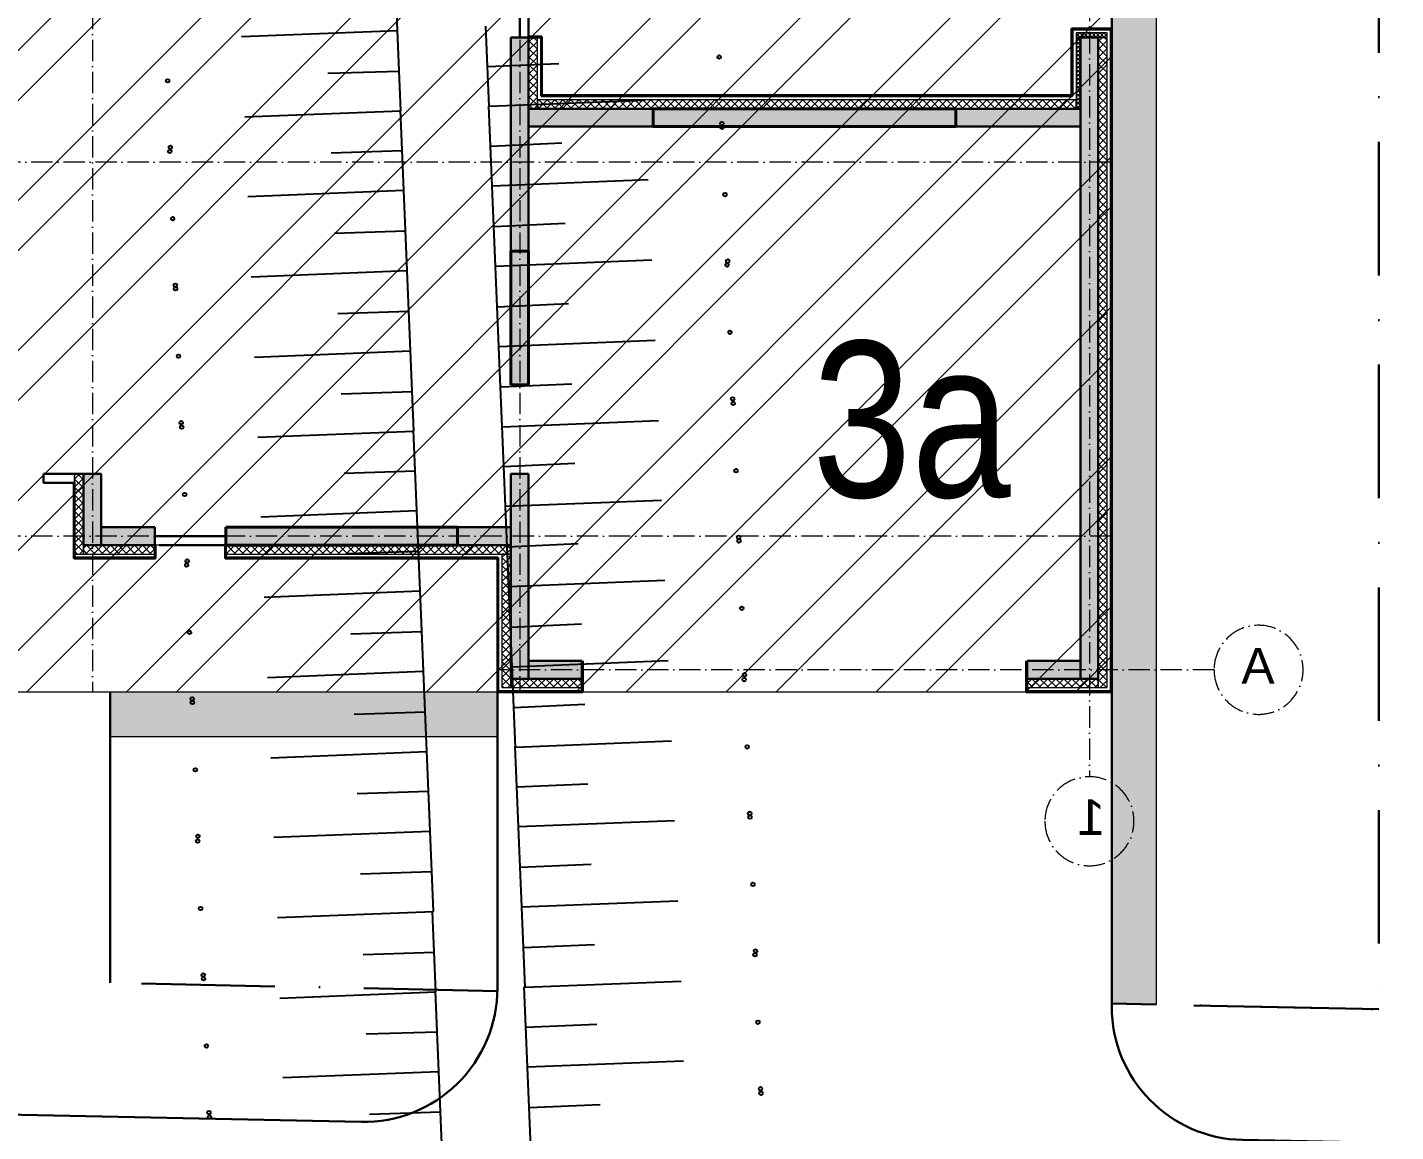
# Model space of a CAD drawing. Header units: millimetres. Extents: x 1353783 to 6492029790, y -7276956 to -512500.
# Drawn here: x 9987326 to 9990400, y -2856705 to -2854225 of the extents above; entities that cross this region are included whole.
import ezdxf

# ---------------------------------------------------------------- set-up
doc = ezdxf.new("R2010")
doc.units = ezdxf.units.MM
for name, pattern in [('( Dashed )', [0.75, 0.5, -0.25]), ('482 Границы районов', [5, 3, -1, 0, -1]), ('ACAD_ISO10W100', [18, 12, -3, 0, -3]), ('CONTI', [0]), ('осевая', [50.8, 31.75, -6.35, 6.35, -6.35])]:
    doc.linetypes.add(name, pattern=pattern)
doc.layers.get('0').update_dxf_attribs({"lineweight": 5})
for name, color, linetype, lineweight in [('!A-DIAFRAGM типовой', 142, 'Continuous', 0), ('7земля', 7, 'Continuous', 30), ('DIAFRAGM', 46, 'Continuous', 30), ('G-ANNO-SCHD', 231, 'Continuous', 9), ('Hatch', 254, 'Continuous', 5), ('INSULATION', 81, 'Continuous', 5), ('А_Шахта', 190, 'Continuous', 20), ('Ар-окна', 5, 'Continuous', 9), ('ГП-Граница учасика ИЖС', 3, 'Continuous', 5), ('ГП-Тратуар', 3, 'Continuous', 5), ('ГР.УЧ', 12, 'ограждение1', 40), ('оси', 231, 'осевая', 9)]:
    doc.layers.add(name, color=color, linetype=linetype, lineweight=lineweight)
for name, color, linetype in [('SIT_LРЕЛЬЕФ', 7, 'CONTI'), ('Заливка', 7, 'Continuous'), ('РЕЛЬЕФ', 7, 'CONTI')]:
    doc.layers.add(name, color=color, linetype=linetype)
doc.styles.add('GOST Common', font='', dxfattribs={"height": 3})
doc.styles.add('основной', font='Arial Narrow.ttf', dxfattribs={"height": 1.5})
doc.styles.get('GOST Common').set_extended_font_data('GOST Common')
doc.linetypes.add('ограждение1', pattern='A,6.35,-2.54,[133,ltypeshp.shx,S=2.54,R=0,X=-2.54,Y=0],-2.54,25.4', length=36.83)

# ---------------------------------------------------------------- blocks, each defined once
blk = doc.blocks.new('амвамвам')
at = {"lineweight": 30, "ltscale": 100, "true_color": 0x939598}
h = blk.add_hatch(color=252, dxfattribs=at)
h.dxf.hatch_style = 1
h.paths.add_polyline_path([(9893780, -3682972), (9893780, -3683472), (9898130, -3683472), (9898130, -3682972)], flags=17)
h.paths.add_polyline_path([(9890980, -3682972), (9890980, -3683472), (9879530, -3683472), (9879530, -3668572), (9905030, -3668572), (9905530, -3668572), (9905530, -3686481), (9905030, -3686470), (9905030, -3669072), (9880030, -3669072), (9880030, -3682972)])
at = {"color": 251, "lineweight": 15, "ltscale": 100, "true_color": 0x636466}
for points in [[(9890980, -3682972), (9890980, -3683472), (9879530, -3683472), (9879530, -3668572), (9905030, -3668572), (9905530, -3668572), (9905530, -3686481), (9905030, -3686470), (9905030, -3669072), (9880030, -3669072), (9880030, -3682972)], [(9893780, -3682972), (9893780, -3683472), (9898130, -3683472), (9898130, -3682972)]]:
    blk.add_lwpolyline(points, close=True, dxfattribs=at)
blk = doc.blocks.new('ТИП-3')
at = {"layer": '!A-DIAFRAGM типовой', "lineweight": 0, "ltscale": 100, "true_color": 0x000000}
h = blk.add_hatch(color=18, dxfattribs=at)
h.dxf.hatch_style = 1
h.paths.add_polyline_path([(10363114, -2882181), (10363314, -2882181), (10363314, -2874981), (10363114, -2874981)])
h = blk.add_hatch(color=18, dxfattribs=at)
h.dxf.hatch_style = 1
h.paths.add_polyline_path([(10369714, -2874981), (10369514, -2874981), (10369514, -2877381), (10369714, -2877381)])
h = blk.add_hatch(color=18, dxfattribs=at)
h.dxf.hatch_style = 1
h.paths.add_polyline_path([(10363314, -2875781), (10363314, -2875981), (10364714, -2875981), (10364714, -2875781)])
h = blk.add_hatch(color=18, dxfattribs=at)
h.dxf.hatch_style = 1
h.paths.add_polyline_path([(10368114, -2875781), (10368114, -2875981), (10369514, -2875981), (10369514, -2875781)])
h = blk.add_hatch(color=18, dxfattribs=at)
h.dxf.hatch_style = 1
h.paths.add_polyline_path([(10369514, -2879881), (10369714, -2879881), (10369714, -2882181), (10369514, -2882181)])
h = blk.add_hatch(color=18, dxfattribs=at)
h.dxf.hatch_style = 1
h.paths.add_polyline_path([(10374314, -2879881), (10374514, -2879881), (10374514, -2880681), (10374314, -2880681)])
h = blk.add_hatch(color=18, dxfattribs=at)
h.dxf.hatch_style = 1
h.paths.add_polyline_path([(10369714, -2880681), (10369714, -2880481), (10370314, -2880481), (10370314, -2880681)])
h = blk.add_hatch(color=18, dxfattribs=at)
h.dxf.hatch_style = 1
h.paths.add_polyline_path([(10373714, -2880681), (10373714, -2880481), (10374314, -2880481), (10374314, -2880681)])
h = blk.add_hatch(color=18, dxfattribs=at)
h.dxf.hatch_style = 1
h.paths.add_polyline_path([(10363314, -2881981), (10363314, -2882181), (10363914, -2882181), (10363914, -2881981)])
h = blk.add_hatch(color=18, dxfattribs=at)
h.dxf.hatch_style = 1
h.paths.add_polyline_path([(10368914, -2881981), (10368914, -2882181), (10369514, -2882181), (10369514, -2881981)])
at = {"layer": 'Hatch', "lineweight": 40, "ltscale": 0.5, "true_color": 0x000000}
for points in [[(10368114, -2875981), (10368114, -2875781), (10364714, -2875781), (10364714, -2875981)], [(10369714, -2878881), (10369514, -2878881), (10369514, -2877381), (10369714, -2877381)], [(10370314, -2880681), (10370314, -2880481), (10372914, -2880481), (10372914, -2880681)]]:
    blk.add_hatch(color=18, dxfattribs=at).paths.add_polyline_path(points)
at = {"layer": '7земля', "color": 18, "linetype": '( Dashed )', "lineweight": 30, "ltscale": 700, "true_color": 0x000000}
blk.add_line((10362964, -2871581), (10362964, -2874881), dxfattribs=at)
at = {"layer": '7земля', "color": 18, "lineweight": 30, "ltscale": 100, "true_color": 0x000000}
for p, q in [((10369514, -2874931), (10369514, -2874031)), ((10369614, -2874031), (10369614, -2874931)), ((10362964, -2882331), (10362964, -2874881)), ((10362964, -2874881), (10363414, -2874881)), ((10362974, -2882321), (10362974, -2874891)), ((10362974, -2874891), (10363404, -2874891)), ((10363404, -2874891), (10363404, -2875641)), ((10363414, -2874881), (10363414, -2875631)), ((10369364, -2875631), (10369364, -2874971)), ((10369364, -2874971), (10369514, -2874971)), ((10369374, -2875641), (10369374, -2874981)), ((10369374, -2874981), (10369514, -2874981)), ((10369514, -2874931), (10369514, -2874981)), ((10369614, -2874981), (10369614, -2874931)), ((10363404, -2875641), (10369374, -2875641)), ((10363414, -2875631), (10369364, -2875631)), ((10374514, -2879881), (10374614, -2879881)), ((10374614, -2879881), (10374664, -2879881)), ((10374614, -2879981), (10374614, -2880821)), ((10374664, -2879981), (10374614, -2879981)), ((10374624, -2879981), (10374624, -2880831)), ((10374914, -2879881), (10374664, -2879881)), ((10374664, -2879981), (10374914, -2879981)), ((10374964, -2879881), (10374914, -2879881)), ((10374914, -2879981), (10374964, -2879981)), ((10374964, -2879979), (10374964, -2879879)), ((10374964, -2879981), (10374964, -2879881)), ((10372914, -2880581), (10372964, -2880581)), ((10373714, -2880581), (10372964, -2880581)), ((10372964, -2880681), (10372914, -2880681)), ((10372914, -2880681), (10372914, -2880821)), ((10372924, -2880681), (10372924, -2880831)), ((10372964, -2880681), (10373664, -2880681)), ((10373704, -2880831), (10373704, -2880681)), ((10373714, -2880821), (10373714, -2880681)), ((10372914, -2880821), (10369854, -2880821)), ((10369854, -2880821), (10369854, -2882321)), ((10372924, -2880831), (10369864, -2880831)), ((10369864, -2880831), (10369864, -2882331)), ((10374624, -2880831), (10373704, -2880831)), ((10374614, -2880821), (10373714, -2880821)), ((10363914, -2881981), (10363914, -2882321)), ((10363924, -2881981), (10363924, -2882331)), ((10368904, -2882331), (10368904, -2881981)), ((10368914, -2882321), (10368914, -2881981)), ((10363924, -2882331), (10362964, -2882331)), ((10363914, -2882321), (10362974, -2882321)), ((10369864, -2882331), (10368904, -2882331)), ((10369854, -2882321), (10368914, -2882321))]:
    blk.add_line(p, q, dxfattribs=at)
at = {"layer": '7земля', "color": 18, "linetype": '( Dashed )', "lineweight": 20, "ltscale": 700, "true_color": 0x000000}
blk.add_line((10369864, -2882331), (10387514, -2882331), dxfattribs=at)
at = {"layer": 'DIAFRAGM', "color": 18, "ltscale": 0.5, "true_color": 0x000000}
for p, q in [((10363314, -2874981), (10363114, -2874981)), ((10363114, -2874981), (10363114, -2882181)), ((10363314, -2882181), (10363314, -2874981)), ((10369714, -2874981), (10369514, -2874981)), ((10369514, -2874981), (10369514, -2877381)), ((10369714, -2877381), (10369714, -2874981)), ((10363314, -2875781), (10363314, -2875981)), ((10364714, -2875781), (10363314, -2875781)), ((10364714, -2875981), (10364714, -2875781)), ((10368114, -2875781), (10368114, -2875981)), ((10369514, -2875781), (10368114, -2875781)), ((10369514, -2875981), (10369514, -2875781)), ((10363314, -2875981), (10364714, -2875981)), ((10368114, -2875981), (10369514, -2875981)), ((10369714, -2876481), (10369714, -2876281)), ((10369514, -2877381), (10369714, -2877381)), ((10369514, -2879881), (10369714, -2879881)), ((10369514, -2882181), (10369514, -2879881)), ((10369714, -2879881), (10369714, -2882181)), ((10374314, -2879881), (10374514, -2879881)), ((10374314, -2880681), (10374314, -2879881)), ((10374514, -2879881), (10374514, -2880681)), ((10369714, -2880681), (10369714, -2880481)), ((10369714, -2880481), (10370314, -2880481)), ((10370314, -2880481), (10370314, -2880681)), ((10373714, -2880681), (10373714, -2880481)), ((10373714, -2880481), (10374314, -2880481)), ((10374314, -2880481), (10374314, -2880681)), ((10370314, -2880681), (10369714, -2880681)), ((10374314, -2880681), (10373714, -2880681)), ((10374514, -2880681), (10374314, -2880681)), ((10363314, -2881981), (10363314, -2882181)), ((10363914, -2881981), (10363314, -2881981)), ((10363914, -2882181), (10363914, -2881981)), ((10368914, -2881981), (10368914, -2882181)), ((10369514, -2881981), (10368914, -2881981)), ((10369514, -2882181), (10369514, -2881981)), ((10363114, -2882181), (10363314, -2882181)), ((10363314, -2882181), (10363914, -2882181)), ((10368914, -2882181), (10369514, -2882181)), ((10369714, -2882181), (10369514, -2882181))]:
    blk.add_line(p, q, dxfattribs=at)
at = {"layer": 'Hatch', "color": 18, "lineweight": 40, "ltscale": 0.5, "true_color": 0x000000}
for p, q in [((10368114, -2875781), (10364714, -2875781)), ((10364714, -2875781), (10364714, -2875981)), ((10368114, -2875981), (10368114, -2875781)), ((10364714, -2875981), (10368114, -2875981)), ((10369514, -2878881), (10369514, -2877381)), ((10369514, -2877381), (10369714, -2877381)), ((10369714, -2877381), (10369714, -2878881)), ((10369714, -2878781), (10369714, -2878681)), ((10369714, -2878881), (10369514, -2878881)), ((10370314, -2880681), (10370314, -2880481)), ((10370314, -2880481), (10372914, -2880481)), ((10372914, -2880481), (10372914, -2880681)), ((10372914, -2880681), (10370314, -2880681))]:
    blk.add_line(p, q, dxfattribs=at)
at = {"layer": 'INSULATION', "color": 18, "linetype": 'Continuous', "ltscale": 0.5, "true_color": 0x000000}
for p, q in [((10363014, -2874968), (10363051, -2874931)), ((10363014, -2874939), (10363056, -2874981)), ((10363014, -2875016), (10363050, -2874981)), ((10363014, -2875106), (10363114, -2875006)), ((10363114, -2875116), (10363014, -2875016)), ((10363046, -2874981), (10363096, -2874931)), ((10363051, -2874931), (10363101, -2874981)), ((10363114, -2875027), (10363069, -2874981)), ((10363091, -2874981), (10363141, -2874931)), ((10363096, -2874931), (10363146, -2874981)), ((10363136, -2874981), (10363186, -2874931)), ((10363141, -2874931), (10363191, -2874981)), ((10363181, -2874981), (10363231, -2874931)), ((10363186, -2874931), (10363236, -2874981)), ((10363226, -2874981), (10363276, -2874931)), ((10363231, -2874931), (10363281, -2874981)), ((10363271, -2874981), (10363321, -2874931)), ((10363276, -2874931), (10363326, -2874981)), ((10363362, -2874981), (10363314, -2875028)), ((10363317, -2874981), (10363314, -2874983)), ((10363314, -2875018), (10363364, -2875068)), ((10363364, -2875023), (10363314, -2875073)), ((10363314, -2875063), (10363364, -2875113)), ((10363364, -2875068), (10363314, -2875118)), ((10363316, -2874981), (10363364, -2874932)), ((10363321, -2874931), (10363364, -2874974)), ((10363322, -2874981), (10363364, -2875023)), ((10363361, -2874981), (10363364, -2874977)), ((10369414, -2875025), (10369458, -2874981)), ((10369414, -2875114), (10369514, -2875014)), ((10369514, -2875125), (10369414, -2875025)), ((10369514, -2875035), (10369460, -2874981)), ((10363014, -2875196), (10363114, -2875096)), ((10363114, -2875206), (10363014, -2875106)), ((10363014, -2875286), (10363114, -2875186)), ((10363114, -2875296), (10363014, -2875196)), ((10363314, -2875108), (10363364, -2875158)), ((10363364, -2875113), (10363314, -2875163)), ((10363314, -2875153), (10363364, -2875203)), ((10363364, -2875158), (10363314, -2875208)), ((10363314, -2875198), (10363364, -2875248)), ((10363364, -2875203), (10363314, -2875253)), ((10369414, -2875204), (10369514, -2875104)), ((10369514, -2875214), (10369414, -2875114)), ((10369414, -2875294), (10369514, -2875194)), ((10369514, -2875304), (10369414, -2875204)), ((10363014, -2875376), (10363114, -2875276)), ((10363114, -2875386), (10363014, -2875286)), ((10363014, -2875465), (10363114, -2875365)), ((10363114, -2875476), (10363014, -2875376)), ((10363314, -2875242), (10363364, -2875292)), ((10363364, -2875248), (10363314, -2875298)), ((10363314, -2875287), (10363364, -2875337)), ((10363364, -2875292), (10363314, -2875342)), ((10363314, -2875332), (10363364, -2875382)), ((10363364, -2875337), (10363314, -2875387)), ((10363314, -2875377), (10363364, -2875427)), ((10369414, -2875384), (10369514, -2875284)), ((10369514, -2875394), (10369414, -2875294)), ((10369414, -2875474), (10369514, -2875374)), ((10363014, -2875555), (10363114, -2875455)), ((10363114, -2875565), (10363014, -2875465)), ((10363364, -2875382), (10363314, -2875432)), ((10363314, -2875422), (10363364, -2875472)), ((10363364, -2875427), (10363314, -2875477)), ((10363314, -2875467), (10363364, -2875517)), ((10363364, -2875472), (10363314, -2875522)), ((10363314, -2875512), (10363364, -2875562)), ((10363364, -2875517), (10363314, -2875567)), ((10369514, -2875484), (10369414, -2875384)), ((10369414, -2875563), (10369514, -2875463)), ((10369514, -2875574), (10369414, -2875474)), ((10363014, -2875645), (10363114, -2875545)), ((10363114, -2875655), (10363014, -2875555)), ((10363014, -2875735), (10363114, -2875635)), ((10363114, -2875745), (10363014, -2875645)), ((10363314, -2875557), (10363364, -2875607)), ((10363364, -2875562), (10363314, -2875612)), ((10363314, -2875602), (10363364, -2875652)), ((10363364, -2875607), (10363314, -2875657)), ((10363314, -2875647), (10363364, -2875697)), ((10363364, -2875652), (10363314, -2875702)), ((10363364, -2875697), (10363380, -2875681)), ((10363370, -2875781), (10363470, -2875681)), ((10363380, -2875681), (10363480, -2875781)), ((10363460, -2875781), (10363560, -2875681)), ((10363470, -2875681), (10363570, -2875781)), ((10363550, -2875781), (10363650, -2875681)), ((10363560, -2875681), (10363660, -2875781)), ((10363640, -2875781), (10363740, -2875681)), ((10363650, -2875681), (10363750, -2875781)), ((10363729, -2875781), (10363829, -2875681)), ((10363740, -2875681), (10363840, -2875781)), ((10363819, -2875781), (10363919, -2875681)), ((10363829, -2875681), (10363929, -2875781)), ((10363909, -2875781), (10364009, -2875681)), ((10363919, -2875681), (10364019, -2875781)), ((10363999, -2875781), (10364099, -2875681)), ((10364009, -2875681), (10364109, -2875781)), ((10364089, -2875781), (10364189, -2875681)), ((10364099, -2875681), (10364199, -2875781)), ((10364178, -2875781), (10364278, -2875681)), ((10364189, -2875681), (10364289, -2875781)), ((10364268, -2875781), (10364368, -2875681)), ((10364278, -2875681), (10364378, -2875781)), ((10364358, -2875781), (10364458, -2875681)), ((10364368, -2875681), (10364468, -2875781)), ((10364448, -2875781), (10364548, -2875681)), ((10364458, -2875681), (10364558, -2875781)), ((10364538, -2875781), (10364638, -2875681)), ((10364548, -2875681), (10364648, -2875781)), ((10364627, -2875781), (10364727, -2875681)), ((10364638, -2875681), (10364738, -2875781)), ((10364717, -2875781), (10364817, -2875681)), ((10364727, -2875681), (10364827, -2875781)), ((10364807, -2875781), (10364907, -2875681)), ((10364817, -2875681), (10364917, -2875781)), ((10364897, -2875781), (10364997, -2875681)), ((10364907, -2875681), (10365007, -2875781)), ((10364987, -2875781), (10365087, -2875681)), ((10364997, -2875681), (10365097, -2875781)), ((10365077, -2875781), (10365177, -2875681)), ((10365087, -2875681), (10365187, -2875781)), ((10365166, -2875781), (10365266, -2875681)), ((10365177, -2875681), (10365277, -2875781)), ((10365256, -2875781), (10365356, -2875681)), ((10365266, -2875681), (10365366, -2875781)), ((10365346, -2875781), (10365446, -2875681)), ((10365356, -2875681), (10365456, -2875781)), ((10365436, -2875781), (10365536, -2875681)), ((10365446, -2875681), (10365546, -2875781)), ((10365526, -2875781), (10365626, -2875681)), ((10365536, -2875681), (10365636, -2875781)), ((10365615, -2875781), (10365715, -2875681)), ((10365626, -2875681), (10365726, -2875781)), ((10365705, -2875781), (10365805, -2875681)), ((10365715, -2875681), (10365815, -2875781)), ((10365795, -2875781), (10365895, -2875681)), ((10365805, -2875681), (10365905, -2875781)), ((10365885, -2875781), (10365985, -2875681)), ((10365895, -2875681), (10365995, -2875781)), ((10365975, -2875781), (10366075, -2875681)), ((10365985, -2875681), (10366085, -2875781)), ((10366064, -2875781), (10366164, -2875681)), ((10366075, -2875681), (10366175, -2875781)), ((10366154, -2875781), (10366254, -2875681)), ((10366164, -2875681), (10366264, -2875781)), ((10366244, -2875781), (10366344, -2875681)), ((10366254, -2875681), (10366354, -2875781)), ((10366334, -2875781), (10366434, -2875681)), ((10366344, -2875681), (10366444, -2875781)), ((10366424, -2875781), (10366524, -2875681)), ((10366434, -2875681), (10366534, -2875781)), ((10366513, -2875781), (10366613, -2875681)), ((10366524, -2875681), (10366624, -2875781)), ((10366603, -2875781), (10366703, -2875681)), ((10366613, -2875681), (10366713, -2875781)), ((10366693, -2875781), (10366793, -2875681)), ((10366703, -2875681), (10366803, -2875781)), ((10366783, -2875781), (10366883, -2875681)), ((10366793, -2875681), (10366893, -2875781)), ((10366873, -2875781), (10366973, -2875681)), ((10366883, -2875681), (10366983, -2875781)), ((10366962, -2875781), (10367062, -2875681)), ((10366973, -2875681), (10367073, -2875781)), ((10367052, -2875781), (10367152, -2875681)), ((10367062, -2875681), (10367162, -2875781)), ((10367142, -2875781), (10367242, -2875681)), ((10367152, -2875681), (10367252, -2875781)), ((10367232, -2875781), (10367332, -2875681)), ((10367242, -2875681), (10367342, -2875781)), ((10367322, -2875781), (10367422, -2875681)), ((10367332, -2875681), (10367432, -2875781)), ((10367411, -2875781), (10367511, -2875681)), ((10367422, -2875681), (10367522, -2875781)), ((10367501, -2875781), (10367601, -2875681)), ((10367511, -2875681), (10367611, -2875781)), ((10367591, -2875781), (10367691, -2875681)), ((10367601, -2875681), (10367701, -2875781)), ((10367681, -2875781), (10367781, -2875681)), ((10367691, -2875681), (10367791, -2875781)), ((10367771, -2875781), (10367871, -2875681)), ((10367781, -2875681), (10367881, -2875781)), ((10367860, -2875781), (10367960, -2875681)), ((10367871, -2875681), (10367971, -2875781)), ((10367950, -2875781), (10368050, -2875681)), ((10367960, -2875681), (10368060, -2875781)), ((10368040, -2875781), (10368140, -2875681)), ((10368050, -2875681), (10368150, -2875781)), ((10368130, -2875781), (10368230, -2875681)), ((10368140, -2875681), (10368240, -2875781)), ((10368220, -2875781), (10368320, -2875681)), ((10368230, -2875681), (10368330, -2875781)), ((10368309, -2875781), (10368409, -2875681)), ((10368320, -2875681), (10368420, -2875781)), ((10368399, -2875781), (10368499, -2875681)), ((10368409, -2875681), (10368509, -2875781)), ((10368489, -2875781), (10368589, -2875681)), ((10368499, -2875681), (10368599, -2875781)), ((10368579, -2875781), (10368679, -2875681)), ((10368589, -2875681), (10368689, -2875781)), ((10368669, -2875781), (10368769, -2875681)), ((10368679, -2875681), (10368779, -2875781)), ((10368758, -2875781), (10368858, -2875681)), ((10368769, -2875681), (10368869, -2875781)), ((10368848, -2875781), (10368948, -2875681)), ((10368858, -2875681), (10368958, -2875781)), ((10368938, -2875781), (10369038, -2875681)), ((10368948, -2875681), (10369048, -2875781)), ((10369028, -2875781), (10369128, -2875681)), ((10369038, -2875681), (10369138, -2875781)), ((10369118, -2875781), (10369218, -2875681)), ((10369128, -2875681), (10369228, -2875781)), ((10369207, -2875781), (10369307, -2875681)), ((10369218, -2875681), (10369318, -2875781)), ((10369297, -2875781), (10369397, -2875681)), ((10369307, -2875681), (10369407, -2875781)), ((10369397, -2875681), (10369414, -2875698)), ((10369414, -2875653), (10369514, -2875553)), ((10369514, -2875663), (10369414, -2875563)), ((10369414, -2875743), (10369514, -2875643)), ((10369514, -2875753), (10369414, -2875653)), ((10363014, -2875825), (10363114, -2875725)), ((10363114, -2875835), (10363014, -2875735)), ((10363014, -2875914), (10363114, -2875814)), ((10363114, -2875925), (10363014, -2875825)), ((10363314, -2875691), (10363364, -2875741)), ((10363364, -2875697), (10363314, -2875747)), ((10363314, -2875736), (10363359, -2875781)), ((10363364, -2875741), (10363325, -2875781)), ((10363364, -2875755), (10363391, -2875781)), ((10369387, -2875781), (10369414, -2875754)), ((10369452, -2875781), (10369414, -2875743)), ((10369466, -2875781), (10369514, -2875733)), ((10363014, -2876004), (10363114, -2875904)), ((10363114, -2876014), (10363014, -2875914)), ((10363014, -2876094), (10363114, -2875994)), ((10363114, -2876104), (10363014, -2876004)), ((10363014, -2876184), (10363114, -2876084)), ((10363114, -2876194), (10363014, -2876094)), ((10363014, -2876274), (10363114, -2876174)), ((10363114, -2876284), (10363014, -2876184)), ((10363014, -2876363), (10363114, -2876263)), ((10363114, -2876374), (10363014, -2876274)), ((10363014, -2876453), (10363114, -2876353)), ((10363114, -2876463), (10363014, -2876363)), ((10363014, -2876543), (10363114, -2876443)), ((10363114, -2876553), (10363014, -2876453)), ((10363014, -2876633), (10363114, -2876533)), ((10363114, -2876643), (10363014, -2876543)), ((10363014, -2876723), (10363114, -2876623)), ((10363114, -2876733), (10363014, -2876633)), ((10363014, -2876812), (10363114, -2876712)), ((10363114, -2876823), (10363014, -2876723)), ((10363014, -2876902), (10363114, -2876802)), ((10363114, -2876912), (10363014, -2876812)), ((10363014, -2876992), (10363114, -2876892)), ((10363114, -2877002), (10363014, -2876902)), ((10363014, -2877082), (10363114, -2876982)), ((10363114, -2877092), (10363014, -2876992)), ((10363014, -2877172), (10363114, -2877072)), ((10363114, -2877182), (10363014, -2877082)), ((10363014, -2877261), (10363114, -2877161)), ((10363114, -2877272), (10363014, -2877172)), ((10363014, -2877351), (10363114, -2877251)), ((10363114, -2877361), (10363014, -2877261)), ((10363014, -2877441), (10363114, -2877341)), ((10363114, -2877451), (10363014, -2877351)), ((10363014, -2877531), (10363114, -2877431)), ((10363114, -2877541), (10363014, -2877441)), ((10363014, -2877621), (10363114, -2877521)), ((10363114, -2877631), (10363014, -2877531)), ((10363014, -2877711), (10363114, -2877611)), ((10363114, -2877721), (10363014, -2877621)), ((10363014, -2877800), (10363114, -2877700)), ((10363114, -2877811), (10363014, -2877711)), ((10363014, -2877890), (10363114, -2877790)), ((10363114, -2877900), (10363014, -2877800)), ((10363014, -2877980), (10363114, -2877880)), ((10363114, -2877990), (10363014, -2877890)), ((10363014, -2878070), (10363114, -2877970)), ((10363114, -2878080), (10363014, -2877980)), ((10363014, -2878160), (10363114, -2878060)), ((10363114, -2878170), (10363014, -2878070)), ((10363014, -2878249), (10363114, -2878149)), ((10363114, -2878260), (10363014, -2878160)), ((10363014, -2878339), (10363114, -2878239)), ((10363114, -2878349), (10363014, -2878249)), ((10363014, -2878429), (10363114, -2878329)), ((10363114, -2878439), (10363014, -2878339)), ((10363014, -2878519), (10363114, -2878419)), ((10363114, -2878529), (10363014, -2878429)), ((10363014, -2878609), (10363114, -2878509)), ((10363114, -2878619), (10363014, -2878519)), ((10363014, -2878698), (10363114, -2878598)), ((10363114, -2878709), (10363014, -2878609)), ((10363014, -2878788), (10363114, -2878688)), ((10363114, -2878798), (10363014, -2878698)), ((10363014, -2878878), (10363114, -2878778)), ((10363114, -2878888), (10363014, -2878788)), ((10363014, -2878968), (10363114, -2878868)), ((10363114, -2878978), (10363014, -2878878)), ((10363014, -2879058), (10363114, -2878958)), ((10363114, -2879068), (10363014, -2878968)), ((10363014, -2879147), (10363114, -2879047)), ((10363114, -2879158), (10363014, -2879058)), ((10363014, -2879237), (10363114, -2879137)), ((10363114, -2879247), (10363014, -2879147)), ((10363014, -2879327), (10363114, -2879227)), ((10363114, -2879337), (10363014, -2879237)), ((10363014, -2879417), (10363114, -2879317)), ((10363114, -2879427), (10363014, -2879327)), ((10363014, -2879507), (10363114, -2879407)), ((10363114, -2879517), (10363014, -2879417)), ((10363014, -2879596), (10363114, -2879496)), ((10363114, -2879607), (10363014, -2879507)), ((10363014, -2879686), (10363114, -2879586)), ((10363114, -2879696), (10363014, -2879596)), ((10363014, -2879776), (10363114, -2879676)), ((10363114, -2879786), (10363014, -2879686)), ((10363014, -2879866), (10363114, -2879766)), ((10363114, -2879876), (10363014, -2879776)), ((10363014, -2879956), (10363114, -2879856)), ((10363114, -2879966), (10363014, -2879866)), ((10363014, -2880045), (10363114, -2879945)), ((10363114, -2880056), (10363014, -2879956)), ((10374582, -2879881), (10374514, -2879949)), ((10374514, -2879929), (10374614, -2880029)), ((10374614, -2879939), (10374514, -2880039)), ((10374556, -2879881), (10374614, -2879939)), ((10363014, -2880135), (10363114, -2880035)), ((10363114, -2880145), (10363014, -2880045)), ((10363014, -2880225), (10363114, -2880125)), ((10363114, -2880235), (10363014, -2880135)), ((10374514, -2880018), (10374614, -2880118)), ((10374614, -2880029), (10374514, -2880129)), ((10374514, -2880108), (10374614, -2880208)), ((10374614, -2880118), (10374514, -2880218)), ((10363014, -2880315), (10363114, -2880215)), ((10363114, -2880325), (10363014, -2880225)), ((10374514, -2880198), (10374614, -2880298)), ((10374614, -2880208), (10374514, -2880308)), ((10374514, -2880288), (10374614, -2880388)), ((10363014, -2880405), (10363114, -2880305)), ((10363114, -2880415), (10363014, -2880315)), ((10363014, -2880494), (10363114, -2880394)), ((10363114, -2880505), (10363014, -2880405)), ((10374614, -2880298), (10374514, -2880398)), ((10374514, -2880378), (10374614, -2880478)), ((10374614, -2880388), (10374514, -2880488)), ((10363014, -2880584), (10363114, -2880484)), ((10363114, -2880594), (10363014, -2880494)), ((10363014, -2880674), (10363114, -2880574)), ((10363114, -2880684), (10363014, -2880584)), ((10374514, -2880468), (10374614, -2880568)), ((10374614, -2880478), (10374514, -2880578)), ((10374514, -2880557), (10374614, -2880657)), ((10374614, -2880568), (10374514, -2880668)), ((10363014, -2880764), (10363114, -2880664)), ((10363114, -2880774), (10363014, -2880674)), ((10363014, -2880854), (10363114, -2880754)), ((10369714, -2880727), (10369760, -2880681)), ((10369714, -2880725), (10369770, -2880781)), ((10369750, -2880781), (10369850, -2880681)), ((10369760, -2880681), (10369860, -2880781)), ((10369840, -2880781), (10369940, -2880681)), ((10369850, -2880681), (10369950, -2880781)), ((10369929, -2880781), (10370029, -2880681)), ((10369940, -2880681), (10370040, -2880781)), ((10370019, -2880781), (10370119, -2880681)), ((10370029, -2880681), (10370129, -2880781)), ((10370109, -2880781), (10370209, -2880681)), ((10370119, -2880681), (10370219, -2880781)), ((10370199, -2880781), (10370299, -2880681)), ((10370209, -2880681), (10370309, -2880781)), ((10370289, -2880781), (10370389, -2880681)), ((10370299, -2880681), (10370399, -2880781)), ((10370378, -2880781), (10370478, -2880681)), ((10370389, -2880681), (10370489, -2880781)), ((10370468, -2880781), (10370568, -2880681)), ((10370478, -2880681), (10370578, -2880781)), ((10370558, -2880781), (10370658, -2880681)), ((10370568, -2880681), (10370668, -2880781)), ((10370648, -2880781), (10370748, -2880681)), ((10370658, -2880681), (10370758, -2880781)), ((10370738, -2880781), (10370838, -2880681)), ((10370748, -2880681), (10370848, -2880781)), ((10370827, -2880781), (10370927, -2880681)), ((10370838, -2880681), (10370938, -2880781)), ((10370917, -2880781), (10371017, -2880681)), ((10370927, -2880681), (10371027, -2880781)), ((10371007, -2880781), (10371107, -2880681)), ((10371017, -2880681), (10371117, -2880781)), ((10371097, -2880781), (10371197, -2880681)), ((10371107, -2880681), (10371207, -2880781)), ((10371187, -2880781), (10371287, -2880681)), ((10371197, -2880681), (10371297, -2880781)), ((10371277, -2880781), (10371377, -2880681)), ((10371287, -2880681), (10371387, -2880781)), ((10371366, -2880781), (10371466, -2880681)), ((10371377, -2880681), (10371477, -2880781)), ((10371456, -2880781), (10371556, -2880681)), ((10371466, -2880681), (10371566, -2880781)), ((10371546, -2880781), (10371646, -2880681)), ((10371556, -2880681), (10371656, -2880781)), ((10371636, -2880781), (10371736, -2880681)), ((10371646, -2880681), (10371746, -2880781)), ((10371726, -2880781), (10371826, -2880681)), ((10371736, -2880681), (10371836, -2880781)), ((10371815, -2880781), (10371915, -2880681)), ((10371826, -2880681), (10371926, -2880781)), ((10371905, -2880781), (10372005, -2880681)), ((10371915, -2880681), (10372015, -2880781)), ((10371995, -2880781), (10372095, -2880681)), ((10372005, -2880681), (10372105, -2880781)), ((10372085, -2880781), (10372185, -2880681)), ((10372095, -2880681), (10372195, -2880781)), ((10372175, -2880781), (10372275, -2880681)), ((10372185, -2880681), (10372285, -2880781)), ((10372264, -2880781), (10372364, -2880681)), ((10372275, -2880681), (10372375, -2880781)), ((10372354, -2880781), (10372454, -2880681)), ((10372364, -2880681), (10372464, -2880781)), ((10372444, -2880781), (10372544, -2880681)), ((10372454, -2880681), (10372554, -2880781)), ((10372534, -2880781), (10372634, -2880681)), ((10372544, -2880681), (10372644, -2880781)), ((10372624, -2880781), (10372724, -2880681)), ((10372634, -2880681), (10372734, -2880781)), ((10372713, -2880781), (10372813, -2880681)), ((10372724, -2880681), (10372824, -2880781)), ((10372803, -2880781), (10372903, -2880681)), ((10372813, -2880681), (10372913, -2880781)), ((10372903, -2880681), (10372914, -2880692)), ((10373714, -2880729), (10373762, -2880681)), ((10373714, -2880723), (10373773, -2880781)), ((10373752, -2880781), (10373852, -2880681)), ((10373762, -2880681), (10373862, -2880781)), ((10373842, -2880781), (10373942, -2880681)), ((10373852, -2880681), (10373952, -2880781)), ((10373932, -2880781), (10374032, -2880681)), ((10373942, -2880681), (10374042, -2880781)), ((10374022, -2880781), (10374122, -2880681)), ((10374032, -2880681), (10374132, -2880781)), ((10374111, -2880781), (10374211, -2880681)), ((10374122, -2880681), (10374222, -2880781)), ((10374201, -2880781), (10374301, -2880681)), ((10374211, -2880681), (10374311, -2880781)), ((10374291, -2880781), (10374391, -2880681)), ((10374301, -2880681), (10374401, -2880781)), ((10374381, -2880781), (10374481, -2880681)), ((10374391, -2880681), (10374491, -2880781)), ((10374471, -2880781), (10374514, -2880737)), ((10374481, -2880681), (10374514, -2880714)), ((10374514, -2880647), (10374614, -2880747)), ((10374614, -2880657), (10374514, -2880757)), ((10374514, -2880737), (10374558, -2880781)), ((10374614, -2880747), (10374580, -2880781)), ((10363114, -2880864), (10363014, -2880764)), ((10363014, -2880943), (10363114, -2880843)), ((10363114, -2880954), (10363014, -2880854)), ((10369764, -2880781), (10369714, -2880831)), ((10369714, -2880811), (10369814, -2880911)), ((10369814, -2880821), (10369714, -2880921)), ((10369714, -2880900), (10369814, -2881000)), ((10369814, -2880911), (10369714, -2881011)), ((10369775, -2880781), (10369814, -2880821)), ((10372893, -2880781), (10372914, -2880760)), ((10363014, -2881033), (10363114, -2880933)), ((10363114, -2881043), (10363014, -2880943)), ((10363014, -2881123), (10363114, -2881023)), ((10363114, -2881133), (10363014, -2881033)), ((10369714, -2880990), (10369814, -2881090)), ((10369814, -2881000), (10369714, -2881100)), ((10363014, -2881213), (10363114, -2881113)), ((10363114, -2881223), (10363014, -2881123)), ((10363014, -2881303), (10363114, -2881203)), ((10363114, -2881313), (10363014, -2881213)), ((10369714, -2881080), (10369814, -2881180)), ((10369814, -2881090), (10369714, -2881190)), ((10369714, -2881170), (10369814, -2881270)), ((10369814, -2881180), (10369714, -2881280)), ((10363014, -2881392), (10363114, -2881292)), ((10363114, -2881403), (10363014, -2881303)), ((10369714, -2881260), (10369814, -2881360)), ((10369814, -2881270), (10369714, -2881370)), ((10369714, -2881349), (10369814, -2881449)), ((10369814, -2881360), (10369714, -2881460)), ((10363014, -2881482), (10363114, -2881382)), ((10363114, -2881492), (10363014, -2881392)), ((10363014, -2881572), (10363114, -2881472)), ((10363114, -2881582), (10363014, -2881482)), ((10369714, -2881439), (10369814, -2881539)), ((10369814, -2881449), (10369714, -2881549)), ((10363014, -2881662), (10363114, -2881562)), ((10363114, -2881672), (10363014, -2881572)), ((10363014, -2881752), (10363114, -2881652)), ((10363114, -2881762), (10363014, -2881662)), ((10369714, -2881529), (10369814, -2881629)), ((10369814, -2881539), (10369714, -2881639)), ((10369714, -2881619), (10369814, -2881719)), ((10369814, -2881629), (10369714, -2881729)), ((10363014, -2881841), (10363114, -2881741)), ((10363114, -2881852), (10363014, -2881752)), ((10363014, -2881931), (10363114, -2881831)), ((10369714, -2881709), (10369814, -2881809)), ((10369814, -2881719), (10369714, -2881819)), ((10369714, -2881798), (10369814, -2881898)), ((10369814, -2881809), (10369714, -2881909)), ((10363114, -2881941), (10363014, -2881841)), ((10363014, -2882021), (10363114, -2881921)), ((10363114, -2882031), (10363014, -2881931)), ((10369714, -2881888), (10369814, -2881988)), ((10369814, -2881898), (10369714, -2881998)), ((10369714, -2881978), (10369814, -2882078)), ((10369814, -2881988), (10369714, -2882088)), ((10363014, -2882111), (10363114, -2882011)), ((10363114, -2882121), (10363014, -2882021)), ((10363014, -2882201), (10363114, -2882101)), ((10363114, -2882211), (10363014, -2882111)), ((10369714, -2882068), (10369814, -2882168)), ((10369814, -2882078), (10369714, -2882178)), ((10363095, -2882281), (10363014, -2882201)), ((10363024, -2882281), (10363114, -2882190)), ((10363113, -2882281), (10363114, -2882280)), ((10363114, -2882209), (10363142, -2882181)), ((10363114, -2882243), (10363152, -2882281)), ((10363132, -2882281), (10363232, -2882181)), ((10363142, -2882181), (10363242, -2882281)), ((10363222, -2882281), (10363322, -2882181)), ((10363232, -2882181), (10363332, -2882281)), ((10363311, -2882281), (10363411, -2882181)), ((10363322, -2882181), (10363422, -2882281)), ((10363401, -2882281), (10363501, -2882181)), ((10363411, -2882181), (10363511, -2882281)), ((10363491, -2882281), (10363591, -2882181)), ((10363501, -2882181), (10363601, -2882281)), ((10363581, -2882281), (10363681, -2882181)), ((10363591, -2882181), (10363691, -2882281)), ((10363671, -2882281), (10363771, -2882181)), ((10363681, -2882181), (10363781, -2882281)), ((10363760, -2882281), (10363860, -2882181)), ((10363771, -2882181), (10363871, -2882281)), ((10363850, -2882281), (10363914, -2882217)), ((10363860, -2882181), (10363914, -2882235)), ((10368914, -2882229), (10368962, -2882181)), ((10368914, -2882223), (10368973, -2882281)), ((10368952, -2882281), (10369052, -2882181)), ((10368962, -2882181), (10369062, -2882281)), ((10369042, -2882281), (10369142, -2882181)), ((10369052, -2882181), (10369152, -2882281)), ((10369132, -2882281), (10369232, -2882181)), ((10369142, -2882181), (10369242, -2882281)), ((10369222, -2882281), (10369322, -2882181)), ((10369232, -2882181), (10369332, -2882281)), ((10369311, -2882281), (10369411, -2882181)), ((10369322, -2882181), (10369422, -2882281)), ((10369401, -2882281), (10369501, -2882181)), ((10369411, -2882181), (10369511, -2882281)), ((10369491, -2882281), (10369591, -2882181)), ((10369501, -2882181), (10369601, -2882281)), ((10369581, -2882281), (10369681, -2882181)), ((10369591, -2882181), (10369691, -2882281)), ((10369671, -2882281), (10369714, -2882237)), ((10369681, -2882181), (10369714, -2882215)), ((10369714, -2882158), (10369814, -2882258)), ((10369814, -2882168), (10369714, -2882268)), ((10369714, -2882247), (10369748, -2882281)), ((10369814, -2882258), (10369791, -2882281))]:
    blk.add_line(p, q, dxfattribs=at)
at = {"layer": 'INSULATION', "color": 18, "ltscale": 0.5, "true_color": 0x000000}
for p, q in [((10363014, -2874981), (10363014, -2874931)), ((10363014, -2874931), (10363364, -2874931)), ((10363014, -2874981), (10363114, -2874981)), ((10363014, -2882281), (10363014, -2874981)), ((10363364, -2874981), (10363014, -2874981)), ((10363114, -2874981), (10363114, -2882281)), ((10363314, -2875781), (10363314, -2874981)), ((10363314, -2874981), (10363364, -2874981)), ((10363364, -2874931), (10363364, -2874981)), ((10363364, -2874981), (10363364, -2875781)), ((10369414, -2874981), (10369514, -2874981)), ((10369414, -2875781), (10369414, -2874981)), ((10369514, -2874981), (10369514, -2875781)), ((10363364, -2875781), (10363364, -2875681)), ((10363364, -2875681), (10369414, -2875681)), ((10369414, -2875681), (10369414, -2875781)), ((10363364, -2875781), (10363314, -2875781)), ((10369414, -2875781), (10363364, -2875781)), ((10369514, -2875781), (10369414, -2875781)), ((10374514, -2880781), (10374514, -2879881)), ((10374614, -2879881), (10374614, -2880781)), ((10369714, -2880781), (10369714, -2880681)), ((10369714, -2880681), (10372914, -2880681)), ((10372914, -2880681), (10372914, -2880781)), ((10373714, -2880781), (10373714, -2880681)), ((10373714, -2880681), (10374514, -2880681)), ((10374514, -2880681), (10374514, -2880781)), ((10372914, -2880781), (10369714, -2880781)), ((10369714, -2882281), (10369714, -2880781)), ((10369714, -2880781), (10369814, -2880781)), ((10369814, -2880781), (10369814, -2882281)), ((10374514, -2880781), (10373714, -2880781)), ((10374614, -2880781), (10374514, -2880781)), ((10363114, -2882281), (10363014, -2882281)), ((10363114, -2882281), (10363114, -2882181)), ((10363114, -2882181), (10363914, -2882181)), ((10363914, -2882281), (10363114, -2882281)), ((10363914, -2882181), (10363914, -2882281)), ((10368914, -2882281), (10368914, -2882181)), ((10368914, -2882181), (10369714, -2882181)), ((10369714, -2882281), (10368914, -2882281)), ((10369714, -2882181), (10369714, -2882281)), ((10369814, -2882281), (10369714, -2882281))]:
    blk.add_line(p, q, dxfattribs=at)
at = {"layer": 'А_Шахта', "color": 18, "lineweight": 5, "true_color": 0x000000}
blk.add_line((10369514, -2878881), (10369614, -2878881), dxfattribs=at)
at = {"layer": 'Ар-окна', "color": 18, "lineweight": 5, "true_color": 0x000000}
for p, q in [((10369514, -2874981), (10369614, -2874981)), ((10374614, -2879981), (10374614, -2879881)), ((10372914, -2880681), (10372914, -2880581)), ((10373714, -2880681), (10373714, -2880581)), ((10373664, -2880681), (10373714, -2880681))]:
    blk.add_line(p, q, dxfattribs=at)
at = {"layer": 'оси', "color": 251, "linetype": 'ACAD_ISO10W100', "lineweight": 13, "ltscale": 20, "true_color": 0x636466}
for p, q in [((10363214, -2868431), (10363214, -2883281)), ((10369614, -2870681), (10369614, -2882331)), ((10374414, -2870681), (10374414, -2882331)), ((10362964, -2876381), (10387814, -2876381)), ((10362964, -2880581), (10387814, -2880581)), ((10361814, -2882081), (10369864, -2882081))]:
    blk.add_line(p, q, dxfattribs=at)
for centre in [(10361314, -2882081), (10363214, -2883781)]:
    blk.add_circle(centre, 500, dxfattribs=at)
at = {"layer": 'оси', "color": 251, "linetype": 'ACAD_ISO10W100', "lineweight": 13, "ltscale": 20, "true_color": 0x636466, "char_height": 400, "width": 158.4, "attachment_point": 2, "line_spacing_factor": 1.016949, "style": 'GOST Common'}
for s, insert in [('{\\fArial|b0|i0|c204|p34;А}', (10361320, -2881835)), ('{\\fArial|b0|i0|c204|p34;1}', (10363194, -2883535))]:
    blk.add_mtext(s, dxfattribs=dict(at, insert=insert))
blk = doc.blocks.new('оо')
at = {"layer": 'SIT_LРЕЛЬЕФ', "color": 9, "true_color": 0xc7c8ca}
for p, q in [((222831.473, -3431845.212), (222831.713, -3431844.342)), ((222829.783, -3431844.742), (222831.473, -3431845.212)), ((222831.233, -3431846.082), (222831.473, -3431845.212)), ((222830.583, -3431845.432), (222831.353, -3431845.652)), ((222832.193, -3431846.342), (222832.433, -3431845.472)), ((222829.543, -3431845.612), (222831.233, -3431846.082)), ((222833.083, -3431846.122), (222832.313, -3431845.912)), ((222830.993, -3431846.942), (222831.233, -3431846.072)), ((222830.343, -3431846.292), (222831.113, -3431846.512)), ((222831.953, -3431847.202), (222832.193, -3431846.332)), ((222833.883, -3431846.812), (222832.193, -3431846.342)), ((222829.303, -3431846.472), (222830.993, -3431846.942)), ((222832.843, -3431846.982), (222832.073, -3431846.772)), ((222830.753, -3431847.812), (222830.993, -3431846.942)), ((222830.103, -3431847.162), (222830.873, -3431847.382)), ((222831.713, -3431848.072), (222831.953, -3431847.202)), ((222833.643, -3431847.672), (222831.953, -3431847.202)), ((222829.063, -3431847.342), (222830.753, -3431847.812)), ((222832.603, -3431847.852), (222831.833, -3431847.642)), ((222830.513, -3431848.682), (222830.753, -3431847.812)), ((222829.863, -3431848.032), (222830.633, -3431848.252)), ((222831.473, -3431848.942), (222831.713, -3431848.072)), ((222833.403, -3431848.542), (222831.713, -3431848.072)), ((222828.823, -3431848.212), (222830.513, -3431848.682)), ((222832.363, -3431848.722), (222831.593, -3431848.512)), ((222830.273, -3431849.552), (222830.513, -3431848.682)), ((222829.623, -3431848.902), (222830.393, -3431849.122)), ((222831.233, -3431849.812), (222831.473, -3431848.942)), ((222833.163, -3431849.412), (222831.473, -3431848.942)), ((222828.583, -3431849.082), (222830.273, -3431849.552)), ((222832.123, -3431849.592), (222831.353, -3431849.382)), ((222830.033, -3431850.412), (222830.273, -3431849.542)), ((222829.383, -3431849.762), (222830.153, -3431849.982)), ((222830.993, -3431850.672), (222831.233, -3431849.802)), ((222832.923, -3431850.282), (222831.233, -3431849.812)), ((222828.343, -3431849.942), (222830.033, -3431850.412)), ((222831.883, -3431850.452), (222831.113, -3431850.242)), ((222829.793, -3431851.282), (222830.033, -3431850.412)), ((222829.143, -3431850.632), (222829.913, -3431850.852)), ((222830.753, -3431851.542), (222830.993, -3431850.672)), ((222832.683, -3431851.142), (222830.993, -3431850.672)), ((222828.103, -3431850.812), (222829.793, -3431851.282)), ((222831.643, -3431851.322), (222830.873, -3431851.112)), ((222829.553, -3431852.152), (222829.793, -3431851.282)), ((222828.903, -3431851.502), (222829.673, -3431851.722)), ((222830.513, -3431852.412), (222830.753, -3431851.542)), ((222832.443, -3431852.012), (222830.753, -3431851.542)), ((222827.863, -3431851.682), (222829.553, -3431852.152)), ((222831.403, -3431852.192), (222830.633, -3431851.982)), ((222829.313, -3431853.022), (222829.553, -3431852.152)), ((222828.663, -3431852.372), (222829.433, -3431852.592)), ((222827.623, -3431852.552), (222829.313, -3431853.022)), ((222830.273, -3431853.282), (222830.513, -3431852.412)), ((222832.203, -3431852.882), (222830.513, -3431852.412)), ((222831.163, -3431853.062), (222830.393, -3431852.852)), ((222829.073, -3431853.882), (222829.313, -3431853.012)), ((222828.423, -3431853.232), (222829.193, -3431853.452)), ((222830.033, -3431854.142), (222830.273, -3431853.272)), ((222831.963, -3431853.752), (222830.273, -3431853.282)), ((222827.383, -3431853.412), (222829.073, -3431853.882)), ((222830.923, -3431853.922), (222830.153, -3431853.712)), ((222828.833, -3431854.752), (222829.073, -3431853.882)), ((222828.183, -3431854.102), (222828.953, -3431854.322)), ((222829.793, -3431855.012), (222830.033, -3431854.142)), ((222831.723, -3431854.612), (222830.033, -3431854.142)), ((222827.143, -3431854.282), (222828.833, -3431854.752)), ((222830.683, -3431854.792), (222829.913, -3431854.582)), ((222828.583, -3431855.622), (222828.823, -3431854.752)), ((222827.933, -3431854.972), (222828.703, -3431855.192)), ((222829.553, -3431855.882), (222829.793, -3431855.012)), ((222831.483, -3431855.482), (222829.793, -3431855.012)), ((222826.893, -3431855.152), (222828.583, -3431855.622)), ((222830.443, -3431855.662), (222829.673, -3431855.452)), ((222828.343, -3431856.482), (222828.583, -3431855.612)), ((222827.693, -3431855.832), (222828.463, -3431856.052)), ((222829.303, -3431856.742), (222829.543, -3431855.872)), ((222831.243, -3431856.352), (222829.553, -3431855.882)), ((222826.653, -3431856.012), (222828.343, -3431856.482)), ((222830.193, -3431856.522), (222829.423, -3431856.312)), ((222828.103, -3431857.352), (222828.343, -3431856.482)), ((222827.453, -3431856.702), (222828.223, -3431856.922)), ((222829.063, -3431857.612), (222829.303, -3431856.742)), ((222830.993, -3431857.212), (222829.303, -3431856.742)), ((222829.953, -3431857.392), (222829.183, -3431857.182))]:
    blk.add_line(p, q, dxfattribs=at)
for centre in [(222828.843, -3431844.962), (222828.623, -3431845.722), (222828.643, -3431845.682), (222828.423, -3431846.452), (222834.823, -3431846.602), (222828.223, -3431847.172), (222828.213, -3431847.212), (222834.623, -3431847.322), (222834.613, -3431847.362), (222828.013, -3431847.942), (222834.413, -3431848.092), (222827.803, -3431848.712), (222827.813, -3431848.662), (222834.193, -3431848.852), (222834.213, -3431848.812), (222827.603, -3431849.442), (222833.993, -3431849.582), (222827.383, -3431850.202), (222827.403, -3431850.162), (222833.783, -3431850.352), (222833.793, -3431850.302), (222827.183, -3431850.932), (222833.583, -3431851.082), (222826.973, -3431851.692), (222826.983, -3431851.652), (222833.383, -3431851.802), (222833.373, -3431851.842), (222826.773, -3431852.422), (222833.173, -3431852.572), (222826.573, -3431853.142), (222826.553, -3431853.192), (222832.973, -3431853.292), (222832.953, -3431853.342), (222826.353, -3431853.922), (222832.753, -3431854.072), (222826.143, -3431854.682), (222826.153, -3431854.642), (222832.543, -3431854.832), (222832.553, -3431854.792), (222825.943, -3431855.412), (222832.343, -3431855.562), (222825.733, -3431856.182), (222825.743, -3431856.132), (222832.123, -3431856.322), (222832.143, -3431856.282), (222831.923, -3431857.052), (222831.723, -3431857.772), (222831.713, -3431857.822)]:
    blk.add_circle(centre, 0.02, dxfattribs=at)

msp = doc.modelspace()

# ---------------------------------------------------------------- hatches: boundary and pattern name
at = {"layer": 'Заливка', "lineweight": 5, "ltscale": 100, "true_color": 0xc7ffc7}
h = msp.add_hatch(dxfattribs=at)
h.set_pattern_fill('ANSI32', color=254, scale=25)
h.set_pattern_definition([(45, (298297.6, 0), (-168.379802, 168.379802), []), (45, (298409.85, 0), (-168.379802, 168.379802), [])])
h.paths.add_polyline_path([(9984762.4, -2852937.7), (9989762.4, -2852937.7), (9989762.4, -2855717.8), (9984762.4, -2855717.7)])

# ---------------------------------------------------------------- linework, layer by layer
at = {"layer": 'ГП-Граница учасика ИЖС', "color": 94, "linetype": '482 Границы районов', "lineweight": 30, "ltscale": 100}
for points in [[(9986952.4, -2856359.5), (9984162.4, -2856302), (9984162.4, -2850981.7), (9990362.4, -2850981.7), (9990362.4, -2856429.8), (9989762.4, -2856417.4)], [(9996040.8, -2853561.7), (9995746.6, -2856540.7), (9989762.4, -2856417.4)], [(9988382.4, -2856389), (9987512.4, -2856371)]]:
    msp.add_lwpolyline(points, dxfattribs=at)
at = {"layer": 'ГП-Граница учасика ИЖС', "color": 251, "lineweight": 30, "ltscale": 100}
for points in [[(9989762.4, -2855717.7), (9989762.4, -2856423.6, 0.408193), (9990056.2, -2856723.5), (9995096.7, -2856827.4, 0.389951), (9996111.9, -2855931.5), (9996474.4, -2852462.8, 0.445055), (9996176, -2852131.7), (9995237.4, -2852131.7)], [(9983562.4, -2855276), (9983562.4, -2856295.8, 0.408193), (9983856.2, -2856595.8), (9988076.2, -2856682.7, 0.42026), (9988382.4, -2856382.8), (9988382.4, -2855717.7)]]:
    msp.add_lwpolyline(points, format="xyb", dxfattribs=at)
msp.add_lwpolyline([(9987512.4, -2855717.7), (9987512.4, -2856371)], dxfattribs=at)
at = {"layer": 'ГР.УЧ', "lineweight": 50, "ltscale": 50}
msp.add_lwpolyline([(9996494.1, -2858056.4, -0.000073), (9997765.4, -2845883.1, -0.003019), (9997962.4, -2843896.8), (9997934.6, -2810081.4), (9997659.8, -2802556.7, 0.09197), (9997084.6, -2800684.7, 0.018978), (9996794, -2800133.6, -0.010053), (9995789.7, -2798243.1), (9989974.7, -2788087)], format="xyb", dxfattribs=at)
at = {"layer": 'Заливка', "color": 254, "lineweight": 5, "ltscale": 100, "true_color": 0xc7ffc7}
msp.add_lwpolyline([(9984762.4, -2852937.7), (9989762.4, -2852937.7), (9989762.4, -2855717.8), (9984762.4, -2855717.8)], close=True, dxfattribs=at)

# ---------------------------------------------------------------- block references
at = {"color": 1, "lineweight": 30, "xscale": 0.1999999999999998, "yscale": 0.1999999999999998, "zscale": 0.1999999999999998, "rotation": 359.9999889757423}
msp.add_blockref('амвамвам', (8008756.4, -2119122.9), dxfattribs=at)
at = {"layer": 'ГП-Тратуар', "color": 3, "lineweight": 30, "xscale": -0.1999999999999999, "yscale": 0.2, "zscale": 0.2, "rotation": 359.9999889757078}
msp.add_blockref('ТИП-3', (12062355.3, -2279252), dxfattribs=at)
at = {"layer": 'РЕЛЬЕФ', "color": 240, "lineweight": 30, "true_color": 0xed1f24, "xscale": 200.0000000000001, "yscale": 200.0000000000001, "zscale": 200.0000000000001, "rotation": 17.80578495452471}
msp.add_blockref('оо', (-242329121, 637008728.1), dxfattribs=at)

# ---------------------------------------------------------------- texts
at = {"layer": 'G-ANNO-SCHD', "color": 0, "insert": (9989089.7, -2854930, 231991.4), "char_height": 350, "width": 1716168.186, "attachment_point": 1, "line_spacing_factor": 1.149209, "style": 'основной'}
msp.add_mtext('3а', dxfattribs=at)

doc.saveas('drawing.dxf')
